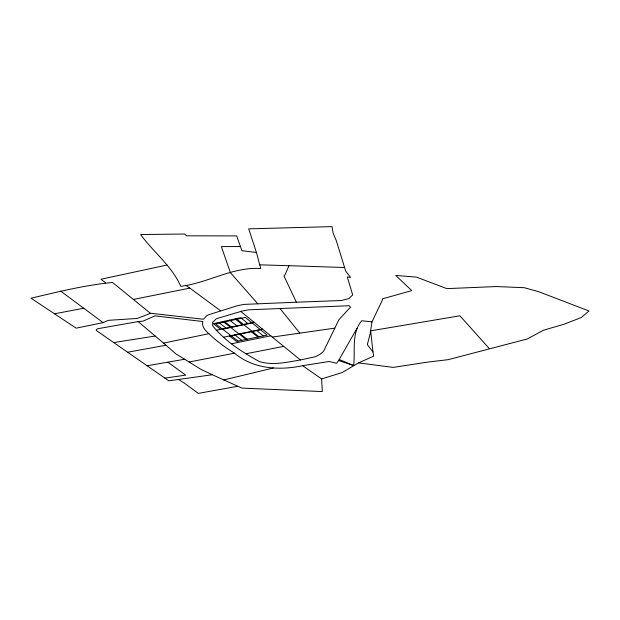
<?xml version="1.0" encoding="UTF-8"?>
<svg xmlns="http://www.w3.org/2000/svg" width="620" height="620" viewBox="0 0 620 620"><rect width="100%" height="100%" fill="white"/><g stroke="black" fill="none" stroke-linecap="round" stroke-linejoin="round"><path stroke-width="0.93" d="M302.583 365.699L329.22 361.476L336.551 363.297L338.613 360.522L353.648 365.552C355.469 350.641 351.129 333.351 361.685 320.757L371.977 321.858L382.563 299.654L382.315 298.887L411.765 290.602L395.723 275.458L416.431 277.117L446.834 288.618L496.318 286.564L524.148 287.688L538.664 291.687L589 310.984L581.281 317.525L563.975 324.237L543.391 330.243L527.349 338.954L448.105 359.678L426.754 362.219L393.219 367.389L358.546 362.894L342.163 372.558L321.625 378.921L302.583 365.699C279.527 370.651 253.286 369.086 234.523 353.191C225.362 347.564 216.605 341.186 208.878 333.692C205.36 330.615 201.461 326.663 202.787 321.532L154.953 315.859L143.042 321.152L138.097 321.579L97.883 328.701L96.472 329.476L96.255 330.452L168.81 380.835L212.311 374.736L241.909 388.097L322.315 391.577L321.625 378.921M371.977 321.858L370.125 333.854L367.335 344.642L372.961 351.966L373.713 356.089L358.546 362.894M334.831 328.135L338.884 319.688L350.494 307.171L349.2 305.722L248.527 309.822L240.676 311.341L300.437 359.964L315.588 356.671L319.99 354.33L323.4 351.563L334.831 328.135L272.219 337.086M344.635 267.522L288.998 265.693L284.952 274.954L283.952 275.931L296.376 302.204L341.202 300.529L348.843 298.592L352.695 294.942L347.301 276.954L350.626 277.404L345.728 271.204L336.296 240.645L333.111 233.136L332.041 226.618L248.69 228.858L256.44 252.472L260.718 268.499C232.826 266.678 208.049 282.89 180.792 286.339C171.802 265.91 153.473 252.255 140.6 234.531L184.504 234.035L186.62 235.825L236.662 235.91L241.94 250.72L256.44 252.472M338.613 360.522L356.926 328.437M150.49 313.371L112.515 282.464C85.002 285.091 57.9 291.904 31 298.204L76.167 328.166L103.106 322.625L108.306 320.331L137.198 318.463L150.722 313.263L203.43 319.246L206.832 315.611L209.304 314.542L236.863 305.854L243.9 304.404L296.376 302.204M240.831 311.465L216.372 318.726L212.652 322.322L212.683 325.771C224.998 341.194 242.296 352.16 259.454 361.615C272.994 365.676 286.944 362.227 300.437 359.964M223.75 379.959L273.404 367.986M167.075 265.035L100.951 279.24L105.547 282.798M216.217 330.305L254.037 322.206M222.681 329.259L252.154 322.95M223.665 337.187L262.477 329.073M138.097 321.579L163.564 343.116L208.878 333.692M231.353 335.908L260.601 329.794M231.446 343.774L270.777 335.815M133.377 299.445L189.875 288.106L185.651 285.247M246.055 353.733L283.689 346.386M163.564 343.116L175.956 353.935L189.108 362.018L234.523 353.191M54.576 313.767L83.77 308.249L103.106 322.625M127.55 352.245L166.005 345.224M146.886 365.808L184.721 359.228M237.421 386.345L198.292 393.382L184.256 383.036L178.521 379.479M113.7 342.589L155.209 336.024M164.874 378.123L185.69 375.123L167.966 362.251M240.421 246.535L221.348 246.605L230.408 272.676L257.819 303.854M259.85 264.841L288.998 265.693M339.202 359.492L353.648 365.552M212.311 374.736L201.337 369.59L189.108 362.018M189.185 287.603L220.519 310.736M60.69 291.121L83.77 308.249M220.759 329.336L213.35 323.671L240.669 317.696L247.915 323.516M229.447 335.978L236.522 341.387L267.166 335.11L245.287 317.394L215.644 323.865L238.08 341.07M218.736 322.493L226.114 328.181M234.771 334.862L241.815 340.303M224.169 321.3L231.516 327.027M240.126 333.746L247.14 339.21M223.781 322.09L246.07 339.435M229.633 320.106L236.941 325.864M235.135 318.905L242.412 324.694M250.937 331.483L257.889 337.009M236.933 319.215L258.974 336.784M256.401 330.336L263.314 335.901M489.343 348.618L459.893 315.781L370.675 330.847L372.961 351.966M279.984 308.504L299.778 333.072"/></g></svg>
